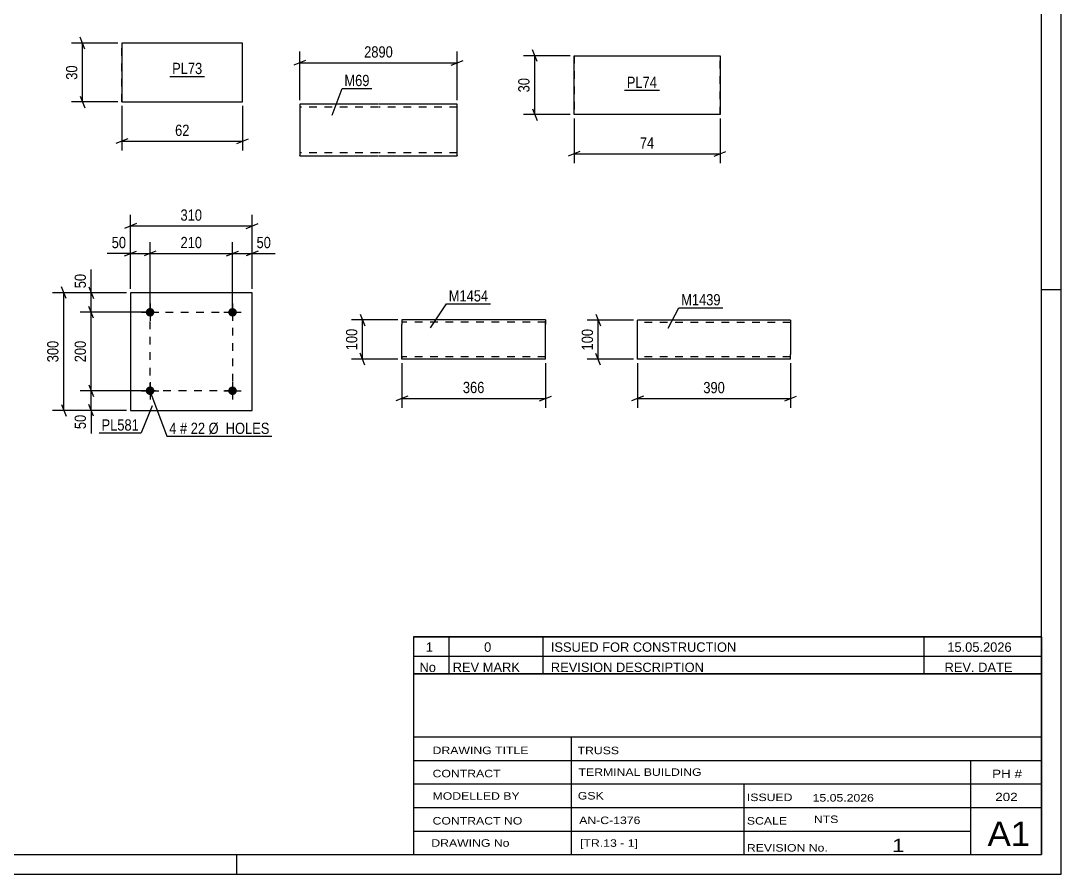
# Model space of a CAD drawing. Header units: millimetres. Extents: x 0 to 594, y 0 to 420.
# Drawn here: x 329 to 594, y 0 to 217.5 of the extents above; entities that cross this region are included whole.
import ezdxf

# ---------------------------------------------------------------- set-up
doc = ezdxf.new("R2010")
doc.units = ezdxf.units.MM
doc.linetypes.add('DXK_LINE_DOT2', pattern=[3.9198, 1.9599, -1.9599])
doc.styles.add('Arial Narrow', font='ARIALN.TTF', dxfattribs={"height": 0.2})

# ---------------------------------------------------------------- blocks, each defined once
blk = doc.blocks.new('Unknown-389627196-46371')
at = {"color": 7, "linetype": 'Continuous'}
for p, q in [((429, 51.05), (429, 5)), ((429, 51.05), (589, 51.05)), ((589, 51), (589, 5)), ((429, 35), (589, 35)), ((469.14, 35), (469.14, 5)), ((429, 29), (589, 29)), ((571, 5.05), (571, 29.05)), ((429, 23), (589, 23)), ((513.14, 23), (513.14, 5)), ((429, 17), (589, 17)), ((429, 11), (571, 11)), ((429, 5), (589, 5))]:
    blk.add_line(p, q, dxfattribs=at)
at = {"color": 7, "style": 'Arial Narrow'}
for s, height, width, p in [('DRAWING TITLE', 1.9089, 1.425378, (433.88, 30.61)), ('TRUSS', 1.909, 1.425378, (470.81, 30.59)), ('CONTRACT', 1.909, 1.425378, (433.88, 24.71)), ('TERMINAL BUILDING', 1.9089, 1.425378, (471.06, 25.07)), ('MODELLED BY', 1.9089, 1.425378, (433.88, 18.98)), ('GSK', 1.909, 1.425378, (470.88, 19.04)), ('ISSUED', 1.909, 1.425378, (513.94, 18.64)), ('15.05.2026', 1.909, 1.425378, (530.69, 18.52)), ('CONTRACT NO', 1.9089, 1.425378, (433.88, 12.66)), ('AN-C-1376', 1.909, 1.425378, (471.23, 12.78)), ('SCALE', 1.909, 1.425378, (513.94, 12.65)), ('A1', 6.204, 1.25, (575.24, 7.2)), ('DRAWING No', 1.909, 1.425378, (433.56, 7)), ('[TR.13 - 1]', 1.9089, 1.425378, (471.46, 6.99)), ('1', 3.34, 1.5, (550.91, 5.68)), ('REVISION No.', 1.9089, 1.425378, (513.94, 5.77))]:
    blk.add_text(s, height=height, dxfattribs=dict(at, width=width)).set_placement(p)
at = {"color": 7, "linetype": 'Continuous', "style": 'Arial Narrow'}
for s, height, width, p in [('PH #', 2.1, 1.42538, (576.4, 24.55)), ('202', 2.1, 1.42538, (577.19, 18.65)), ('NTS', 1.909, 1.425378, (531, 13.05))]:
    blk.add_text(s, height=height, dxfattribs=dict(at, width=width)).set_placement(p)
blk = doc.blocks.new('Unknown-389627196-1132')
at = {"color": 5, "linetype": 'Continuous'}
for p, q in [((594, 0), (594, 420)), ((589, 5), (589, 415)), ((594, 149), (589, 149)), ((5, 5), (589, 5)), ((384, 0), (384, 5)), ((0, 0), (594, 0))]:
    blk.add_line(p, q, dxfattribs=at)
blk = doc.blocks.new('Unknown-389627196-46372')
at = {"color": 7, "linetype": 'Continuous'}
for p, q in [((429, 60.55), (589, 60.55)), ((589, 60.55), (429, 60.55)), ((429, 60.55), (429, 55.55)), ((438, 60.55), (438, 55.55)), ((462, 60.55), (462, 55.55)), ((559, 60.55), (559, 55.55)), ((589, 60.55), (589, 55.55)), ((429, 55.55), (589, 55.55)), ((429, 55.55), (429, 51.05)), ((429, 55.55), (589, 55.55)), ((438, 55.55), (438, 51.05)), ((462, 55.55), (462, 51.05)), ((559, 55.55), (559, 51.05)), ((589, 55.55), (589, 51.05)), ((589, 51.05), (429, 51.05))]:
    blk.add_line(p, q, dxfattribs=at)
at = {"color": 7, "linetype": 'Continuous', "style": 'Arial Narrow'}
for s, height, width, p in [('1', 2.39, 1.196471, (432.16, 56.7)), ('0', 2.39, 1.196471, (447, 56.7)), ('ISSUED FOR CONSTRUCTION', 2.3861, 1.196471, (464, 56.7)), ('15.05.2026', 2.386, 1.196471, (565, 56.7)), ('No', 2.386, 1.2, (430.54, 51.55)), ('REV MARK', 2.386, 1.2, (439, 51.55)), ('REVISION DESCRIPTION', 2.3861, 1.2, (464, 51.55)), ('REV. DATE', 2.386, 1.2, (564.28, 51.55))]:
    blk.add_text(s, height=height, dxfattribs=dict(at, width=width)).set_placement(p)
blk = doc.blocks.new('Part-389627196-4854 - 4838')
at = {"color": 2, "linetype": 'Continuous'}
for p, q in [((400.05, 196.29), (400.05, 183.09)), ((420.05, 196.29), (400.05, 196.29)), ((440.15, 196.29), (420.15, 196.29)), ((440.15, 183.09), (440.15, 196.29)), ((400.05, 183.09), (420.05, 183.09)), ((420.15, 183.09), (440.15, 183.09))]:
    blk.add_line(p, q, dxfattribs=at)
at = {"color": 7, "linetype": 'DXK_LINE_DOT2'}
for p, q in [((420.05, 195.49), (400.05, 195.49)), ((440.15, 195.49), (420.15, 195.49)), ((420.05, 183.89), (400.05, 183.89)), ((400.05, 183.09), (400.05, 183.22)), ((440.15, 183.89), (420.15, 183.89)), ((440.15, 183.22), (440.15, 183.09))]:
    blk.add_line(p, q, dxfattribs=at)
blk = doc.blocks.new('Part-389627196-45302 - 45301')
at = {"color": 2, "linetype": 'Continuous'}
for p, q in [((387.92, 148.24), (356.92, 148.24)), ((356.92, 148.24), (356.92, 118.24)), ((387.92, 118.24), (387.92, 148.24)), ((356.92, 118.24), (387.92, 118.24))]:
    blk.add_line(p, q, dxfattribs=at)
blk = doc.blocks.new('Bolt-389627196-45303 - 45301')
at = {"linetype": 'Continuous'}
for points in [[(363.02, 123.24, -1), (360.82, 123.24, -1)], [(384.02, 123.24, -1), (381.82, 123.24, -1)]]:
    blk.add_hatch(color=1, dxfattribs=at).paths.add_polyline_path(points)
at = {"color": 1, "linetype": 'Continuous'}
for p, q in [((361.92, 125.44), (361.92, 121.04)), ((382.92, 125.44), (382.92, 121.04)), ((359.72, 123.24), (364.12, 123.24)), ((380.72, 123.24), (385.12, 123.24))]:
    blk.add_line(p, q, dxfattribs=at)
blk = doc.blocks.new('Bolt-389627196-45304 - 45301')
at = {"linetype": 'Continuous'}
for points in [[(363.02, 143.24, -1), (360.82, 143.24, -1)], [(384.02, 143.24, -1), (381.82, 143.24, -1)]]:
    blk.add_hatch(color=1, dxfattribs=at).paths.add_polyline_path(points)
at = {"color": 1, "linetype": 'Continuous'}
for p, q in [((359.72, 143.24), (364.12, 143.24)), ((361.92, 145.44), (361.92, 141.04)), ((380.72, 143.24), (385.12, 143.24)), ((382.92, 145.44), (382.92, 141.04))]:
    blk.add_line(p, q, dxfattribs=at)
blk = doc.blocks.new('Part-389627196-3892 - 3876')
at = {"color": 2, "linetype": 'Continuous'}
for p, q in [((354.73, 211.85), (354.73, 196.85)), ((385.5, 211.85), (354.73, 211.85)), ((385.5, 196.85), (385.5, 211.85)), ((354.73, 196.85), (385.5, 196.85))]:
    blk.add_line(p, q, dxfattribs=at)
at = {"color": 7, "linetype": 'DXK_LINE_DOT2'}
for p, q in [((354.73, 196.85), (354.73, 211.85)), ((385.5, 196.85), (385.5, 211.85))]:
    blk.add_line(p, q, dxfattribs=at)
blk = doc.blocks.new('Part-389627196-3853 - 3837')
at = {"color": 2, "linetype": 'Continuous'}
for p, q in [((469.91, 193.63), (469.91, 208.63)), ((469.91, 208.63), (469.91, 208.63)), ((469.91, 208.63), (507.11, 208.63)), ((507.11, 208.63), (507.11, 193.63)), ((469.91, 193.63), (469.91, 193.63)), ((507.11, 193.63), (469.91, 193.63))]:
    blk.add_line(p, q, dxfattribs=at)
at = {"color": 7, "linetype": 'DXK_LINE_DOT2'}
for p, q in [((469.91, 208.63), (469.91, 193.63)), ((469.91, 208.63), (469.91, 208.63)), ((507.11, 193.63), (507.11, 208.63)), ((469.91, 193.63), (469.91, 193.63))]:
    blk.add_line(p, q, dxfattribs=at)
blk = doc.blocks.new('Part-389627196-45296 - 45295')
at = {"color": 2, "linetype": 'Continuous'}
for p, q in [((426.04, 141.3), (426.04, 140.1)), ((462.64, 141.3), (426.04, 141.3)), ((462.64, 141.3), (462.64, 141.21)), ((462.64, 141.21), (462.64, 140.1)), ((426.04, 132.04), (426.04, 140.1)), ((462.64, 131.3), (462.64, 140.1)), ((426.04, 131.39), (426.04, 132.04)), ((426.04, 131.3), (426.04, 131.39)), ((462.64, 131.3), (426.04, 131.3))]:
    blk.add_line(p, q, dxfattribs=at)
at = {"color": 7, "linetype": 'DXK_LINE_DOT2'}
for p, q in [((462.64, 140.7), (426.04, 140.7)), ((462.64, 140.1), (462.64, 140.95)), ((426.04, 132.04), (426.04, 131.65)), ((426.04, 131.9), (426.04, 131.94)), ((462.64, 131.9), (426.04, 131.9)), ((426.04, 131.3), (426.04, 131.3)), ((462.64, 131.9), (462.64, 131.94))]:
    blk.add_line(p, q, dxfattribs=at)
blk = doc.blocks.new('Part-389627196-45316 - 45315')
at = {"color": 2, "linetype": 'Continuous'}
for p, q in [((525.08, 141.26), (486.08, 141.26)), ((486.08, 131.36), (486.08, 141.26)), ((525.08, 141.26), (525.08, 132.46)), ((486.08, 131.26), (486.08, 131.36)), ((525.08, 131.26), (486.08, 131.26)), ((525.08, 131.26), (525.08, 132.46))]:
    blk.add_line(p, q, dxfattribs=at)
at = {"color": 7, "linetype": 'DXK_LINE_DOT2'}
for p, q in [((525.08, 140.66), (486.08, 140.66)), ((525.08, 140.66), (525.08, 140.62)), ((525.08, 140.62), (525.08, 140.66)), ((525.08, 140.52), (525.08, 140.62)), ((525.08, 140.62), (525.08, 140.52)), ((486.08, 131.86), (486.08, 131.91)), ((525.08, 131.86), (486.08, 131.86)), ((525.08, 131.91), (525.08, 132.23)), ((525.08, 131.86), (525.08, 131.91))]:
    blk.add_line(p, q, dxfattribs=at)
blk = doc.blocks.new('Rectangle-389627196-46064 - 45301')
at = {"color": 1, "linetype": 'DXK_LINE_DOT2'}
blk.add_lwpolyline([(361.92, 143.24), (382.92, 143.24), (382.92, 123.24), (361.92, 123.24), (361.92, 143.24)], close=True, dxfattribs=at)
blk = doc.blocks.new('StraightDimension-389627196-4857 - 4838')
at = {"color": 7, "linetype": 'Continuous'}
for p, q in [((400.05, 197.29), (400.05, 209.68)), ((440.15, 197.29), (440.15, 209.68)), ((401.55, 207.43), (398.55, 206.23)), ((400.05, 206.83), (440.15, 206.83)), ((438.65, 206.23), (441.65, 207.43))]:
    blk.add_line(p, q, dxfattribs=at)
at = {"color": 0}
blk.add_wipeout([(424.36, 207.58), (424.36, 211.78), (415.85, 211.78), (415.85, 207.58)], dxfattribs=at)
at = {"color": 3, "style": 'Arial Narrow'}
blk.add_text('2890', height=2.863, dxfattribs=at).set_placement((416.45, 208.18))
blk = doc.blocks.new('StraightDimension-389627196-45748 - 45301')
at = {"color": 7, "linetype": 'Continuous'}
for p, q in [((360.92, 143.24), (344.07, 143.24)), ((347.52, 141.74), (346.32, 144.74)), ((346.92, 123.24), (346.92, 143.24)), ((346.32, 124.74), (347.52, 121.74)), ((360.92, 123.24), (344.07, 123.24))]:
    blk.add_line(p, q, dxfattribs=at)
at = {"color": 0}
blk.add_wipeout([(346.17, 136.59), (341.97, 136.59), (341.97, 129.9), (346.17, 129.9)], dxfattribs=at)
at = {"color": 3, "style": 'Arial Narrow'}
blk.add_text('200', height=2.863, rotation=90.0002, dxfattribs=at).set_placement((345.57, 130.5))
blk = doc.blocks.new('StraightDimension-389627196-45936 - 45301')
at = {"color": 7, "linetype": 'Continuous'}
for p, q in [((361.92, 144.24), (361.92, 161.09)), ((382.92, 144.24), (382.92, 161.09)), ((363.42, 158.84), (360.42, 157.64)), ((361.92, 158.24), (382.92, 158.24)), ((381.42, 157.64), (384.42, 158.84))]:
    blk.add_line(p, q, dxfattribs=at)
at = {"color": 0}
blk.add_wipeout([(375.76, 158.99), (375.76, 163.19), (369.07, 163.19), (369.07, 158.99)], dxfattribs=at)
at = {"color": 3, "style": 'Arial Narrow'}
blk.add_text('210', height=2.863, dxfattribs=at).set_placement((369.67, 159.59))
blk = doc.blocks.new('StraightDimension-389627196-45759 - 45301')
at = {"color": 7, "linetype": 'Continuous'}
for p, q in [((340.52, 146.74), (339.32, 149.74)), ((355.92, 148.24), (337.07, 148.24)), ((339.92, 118.24), (339.92, 148.24)), ((339.32, 119.74), (340.52, 116.74)), ((355.92, 118.24), (337.07, 118.24))]:
    blk.add_line(p, q, dxfattribs=at)
at = {"color": 0}
blk.add_wipeout([(339.17, 136.58), (334.97, 136.58), (334.97, 129.9), (339.17, 129.9)], dxfattribs=at)
at = {"color": 3, "style": 'Arial Narrow'}
blk.add_text('300', height=2.863, rotation=90.0002, dxfattribs=at).set_placement((338.57, 130.5))
blk = doc.blocks.new('StraightDimension-389627196-45747 - 45301')
at = {"color": 7, "linetype": 'Continuous'}
for p, q in [((346.32, 149.74), (347.52, 146.74)), ((355.92, 148.24), (344.07, 148.24)), ((346.92, 143.24), (346.92, 148.24)), ((360.92, 143.24), (344.07, 143.24)), ((347.52, 141.74), (346.32, 144.74))]:
    blk.add_line(p, q, dxfattribs=at)
at = {"color": 0}
blk.add_wipeout([(346.17, 153.62), (341.97, 153.62), (341.97, 148.77), (346.17, 148.77)], dxfattribs=at)
at = {"color": 7, "linetype": 'Continuous'}
blk.add_line((346.92, 148.24), (346.92, 154.15), dxfattribs=at)
blk.add_line((346.92, 148.24), (346.92, 154.15), dxfattribs=at)
at = {"color": 3, "style": 'Arial Narrow'}
blk.add_text('50', height=2.863, rotation=90.0002, dxfattribs=at).set_placement((345.57, 149.37))
blk = doc.blocks.new('StraightDimension-389627196-45749 - 45301')
at = {"color": 7, "linetype": 'Continuous'}
for p, q in [((346.32, 124.74), (347.52, 121.74)), ((360.92, 123.24), (344.07, 123.24)), ((346.92, 118.24), (346.92, 123.24)), ((347.52, 116.74), (346.32, 119.74)), ((355.92, 118.24), (344.07, 118.24))]:
    blk.add_line(p, q, dxfattribs=at)
at = {"color": 0}
blk.add_wipeout([(346.17, 117.72), (341.97, 117.72), (341.97, 112.86), (346.17, 112.86)], dxfattribs=at)
at = {"color": 7, "linetype": 'Continuous'}
blk.add_line((346.92, 118.24), (346.92, 112.34), dxfattribs=at)
blk.add_line((346.92, 118.24), (346.92, 112.34), dxfattribs=at)
at = {"color": 3, "style": 'Arial Narrow'}
blk.add_text('50', height=2.863, rotation=90.0002, dxfattribs=at).set_placement((345.57, 113.46))
blk = doc.blocks.new('StraightDimension-389627196-45779 - 45301')
at = {"color": 7, "linetype": 'Continuous'}
for p, q in [((356.92, 149.24), (356.92, 168.09)), ((387.92, 149.24), (387.92, 168.09)), ((358.42, 165.84), (355.42, 164.64)), ((356.92, 165.24), (387.92, 165.24)), ((386.42, 164.64), (389.42, 165.84))]:
    blk.add_line(p, q, dxfattribs=at)
at = {"color": 0}
blk.add_wipeout([(375.76, 165.99), (375.76, 170.19), (369.07, 170.19), (369.07, 165.99)], dxfattribs=at)
at = {"color": 3, "style": 'Arial Narrow'}
blk.add_text('310', height=2.863, dxfattribs=at).set_placement((369.67, 166.59))
blk = doc.blocks.new('StraightDimension-389627196-45935 - 45301')
at = {"color": 7, "linetype": 'Continuous'}
for p, q in [((382.92, 144.24), (382.92, 161.09)), ((387.92, 149.24), (387.92, 161.09)), ((381.42, 157.64), (384.42, 158.84)), ((382.92, 158.24), (387.92, 158.24)), ((389.42, 158.84), (386.42, 157.64))]:
    blk.add_line(p, q, dxfattribs=at)
at = {"color": 0}
blk.add_wipeout([(393.3, 158.99), (393.3, 163.19), (388.44, 163.19), (388.44, 158.99)], dxfattribs=at)
at = {"color": 7, "linetype": 'Continuous'}
blk.add_line((387.92, 158.24), (393.82, 158.24), dxfattribs=at)
blk.add_line((387.92, 158.24), (393.82, 158.24), dxfattribs=at)
at = {"color": 3, "style": 'Arial Narrow'}
blk.add_text('50', height=2.863, dxfattribs=at).set_placement((389.04, 159.59))
blk = doc.blocks.new('StraightDimension-389627196-45937 - 45301')
at = {"color": 7, "linetype": 'Continuous'}
for p, q in [((356.92, 149.24), (356.92, 161.09)), ((361.92, 144.24), (361.92, 161.09)), ((355.42, 157.64), (358.42, 158.84)), ((356.92, 158.24), (361.92, 158.24)), ((363.42, 158.84), (360.42, 157.64))]:
    blk.add_line(p, q, dxfattribs=at)
at = {"color": 0}
blk.add_wipeout([(356.39, 158.99), (356.39, 163.19), (351.54, 163.19), (351.54, 158.99)], dxfattribs=at)
at = {"color": 7, "linetype": 'Continuous'}
blk.add_line((356.92, 158.24), (351.01, 158.24), dxfattribs=at)
blk.add_line((356.92, 158.24), (351.01, 158.24), dxfattribs=at)
at = {"color": 3, "style": 'Arial Narrow'}
blk.add_text('50', height=2.863, dxfattribs=at).set_placement((352.14, 159.59))
blk = doc.blocks.new('StraightDimension-389627196-3894 - 3876')
at = {"color": 7, "linetype": 'Continuous'}
for p, q in [((345.33, 210.35), (344.13, 213.35)), ((353.73, 211.85), (341.88, 211.85)), ((344.73, 196.85), (344.73, 211.85)), ((353.73, 196.85), (341.88, 196.85)), ((344.13, 198.35), (345.33, 195.35))]:
    blk.add_line(p, q, dxfattribs=at)
at = {"color": 0}
blk.add_wipeout([(343.98, 206.78), (339.78, 206.78), (339.78, 201.92), (343.98, 201.92)], dxfattribs=at)
at = {"color": 3, "style": 'Arial Narrow'}
blk.add_text('30', height=2.863, rotation=90.0002, dxfattribs=at).set_placement((343.38, 202.52))
blk = doc.blocks.new('StraightDimension-389627196-3901 - 3876')
at = {"color": 7, "linetype": 'Continuous'}
for p, q in [((354.73, 195.85), (354.73, 184.45)), ((385.5, 195.85), (385.5, 184.45)), ((356.23, 187.45), (353.23, 186.25)), ((354.73, 186.85), (385.5, 186.85)), ((384, 186.25), (387, 187.45))]:
    blk.add_line(p, q, dxfattribs=at)
at = {"color": 0}
blk.add_wipeout([(372.54, 187.6), (372.54, 191.8), (367.69, 191.8), (367.69, 187.6)], dxfattribs=at)
at = {"color": 3, "style": 'Arial Narrow'}
blk.add_text('62', height=2.863, dxfattribs=at).set_placement((368.29, 188.2))
blk = doc.blocks.new('StraightDimension-389627196-3855 - 3837')
at = {"color": 7, "linetype": 'Continuous'}
for p, q in [((469.91, 192.63), (469.91, 181.23)), ((507.11, 192.63), (507.11, 181.23)), ((471.41, 184.23), (468.41, 183.03)), ((469.91, 183.63), (507.11, 183.63)), ((505.61, 183.03), (508.61, 184.23))]:
    blk.add_line(p, q, dxfattribs=at)
at = {"color": 0}
blk.add_wipeout([(490.94, 184.38), (490.94, 188.58), (486.08, 188.58), (486.08, 184.38)], dxfattribs=at)
at = {"color": 3, "style": 'Arial Narrow'}
blk.add_text('74', height=2.863, dxfattribs=at).set_placement((486.68, 184.98))
blk = doc.blocks.new('StraightDimension-389627196-3866 - 3837')
at = {"color": 7, "linetype": 'Continuous'}
for p, q in [((460.51, 207.13), (459.31, 210.13)), ((468.91, 208.63), (457.06, 208.63)), ((459.91, 193.63), (459.91, 208.63)), ((468.91, 193.63), (457.06, 193.63)), ((459.31, 195.13), (460.51, 192.13))]:
    blk.add_line(p, q, dxfattribs=at)
at = {"color": 0}
blk.add_wipeout([(459.16, 203.55), (454.96, 203.55), (454.96, 198.7), (459.16, 198.7)], dxfattribs=at)
at = {"color": 3, "style": 'Arial Narrow'}
blk.add_text('30', height=2.863, rotation=90.0002, dxfattribs=at).set_placement((458.56, 199.3))
blk = doc.blocks.new('StraightDimension-389627196-46086 - 45295')
at = {"color": 7, "linetype": 'Continuous'}
for p, q in [((425.04, 141.3), (413.19, 141.3)), ((415.44, 142.8), (416.64, 139.8)), ((416.04, 131.3), (416.04, 141.3)), ((416.64, 129.8), (415.44, 132.8)), ((425.04, 131.3), (413.19, 131.3))]:
    blk.add_line(p, q, dxfattribs=at)
at = {"color": 0}
blk.add_wipeout([(415.29, 139.64), (411.09, 139.64), (411.09, 132.96), (415.29, 132.96)], dxfattribs=at)
at = {"color": 3, "style": 'Arial Narrow'}
blk.add_text('100', height=2.863, rotation=90.0002, dxfattribs=at).set_placement((414.69, 133.56))
blk = doc.blocks.new('StraightDimension-389627196-45879 - 45295')
at = {"color": 7, "linetype": 'Continuous'}
for p, q in [((426.04, 130.3), (426.04, 118.9)), ((462.64, 130.3), (462.64, 118.9)), ((427.54, 121.9), (424.54, 120.7)), ((426.04, 121.3), (462.64, 121.3)), ((461.14, 120.7), (464.14, 121.9))]:
    blk.add_line(p, q, dxfattribs=at)
at = {"color": 0}
blk.add_wipeout([(447.68, 122.05), (447.68, 126.25), (441, 126.25), (441, 122.05)], dxfattribs=at)
at = {"color": 3, "style": 'Arial Narrow'}
blk.add_text('366', height=2.863, dxfattribs=at).set_placement((441.6, 122.65))
blk = doc.blocks.new('StraightDimension-389627196-45734 - 45315')
at = {"color": 7, "linetype": 'Continuous'}
for p, q in [((486.08, 130.26), (486.08, 118.86)), ((525.08, 130.26), (525.08, 118.86)), ((487.58, 121.86), (484.58, 120.66)), ((486.08, 121.26), (525.08, 121.26)), ((523.58, 120.66), (526.58, 121.86))]:
    blk.add_line(p, q, dxfattribs=at)
at = {"color": 0}
blk.add_wipeout([(508.92, 122.01), (508.92, 126.21), (502.24, 126.21), (502.24, 122.01)], dxfattribs=at)
at = {"color": 3, "style": 'Arial Narrow'}
blk.add_text('390', height=2.863, dxfattribs=at).set_placement((502.84, 122.61))
blk = doc.blocks.new('StraightDimension-389627196-46097 - 45315')
at = {"color": 7, "linetype": 'Continuous'}
for p, q in [((485.08, 141.26), (473.23, 141.26)), ((475.48, 142.76), (476.68, 139.76)), ((476.08, 131.26), (476.08, 141.26)), ((476.68, 129.76), (475.48, 132.76)), ((485.08, 131.26), (473.23, 131.26))]:
    blk.add_line(p, q, dxfattribs=at)
at = {"color": 0}
blk.add_wipeout([(475.33, 139.61), (471.13, 139.61), (471.13, 132.92), (475.33, 132.92)], dxfattribs=at)
at = {"color": 3, "style": 'Arial Narrow'}
blk.add_text('100', height=2.863, rotation=90.0002, dxfattribs=at).set_placement((474.73, 133.52))
blk = doc.blocks.new('Mark-389627196-4850 - 4838')
at = {"color": 0}
blk.add_wipeout([(417.81, 200.91), (417.81, 203.91), (411.42, 203.91), (411.42, 200.91)], dxfattribs=at)
blk.add_wipeout([(417.81, 200.91), (417.81, 203.91), (411.42, 203.91), (411.42, 200.91)], dxfattribs=at)
at = {"color": 30, "linetype": 'Continuous'}
for p, q in [((408.3, 193.47), (410.82, 200.31)), ((410.82, 200.31), (418.41, 200.31))]:
    blk.add_line(p, q, dxfattribs=at)
at = {"color": 3, "style": 'Arial Narrow'}
blk.add_text('M69', height=2.863, dxfattribs=at).set_placement((411.42, 200.91))
blk = doc.blocks.new('Mark-389627196-45434 - 45301')
at = {"color": 0}
blk.add_wipeout([(359.06, 113.09), (359.06, 116.09), (349.56, 116.09), (349.56, 113.09)], dxfattribs=at)
blk.add_wipeout([(359.06, 113.09), (359.06, 116.09), (349.56, 116.09), (349.56, 113.09)], dxfattribs=at)
at = {"color": 30, "linetype": 'Continuous'}
for p in [(362.46, 119.37), (348.96, 112.49)]:
    blk.add_line(p, (359.66, 112.49), dxfattribs=at)
at = {"color": 3, "style": 'Arial Narrow'}
blk.add_text('PL581', height=2.863, dxfattribs=at).set_placement((349.56, 113.09))
blk = doc.blocks.new('MarkSet-389627196-46053 - 45301')
at = {"color": 0}
blk.add_wipeout([(368.64, 112.23), (368.64, 115.23), (366.81, 115.23), (366.81, 112.23)], dxfattribs=at)
blk.add_wipeout([(368.64, 112.23), (368.64, 115.23), (366.81, 115.23), (366.81, 112.23)], dxfattribs=at)
at = {"color": 7, "linetype": 'Continuous'}
blk.add_line((361.81, 123.46), (366.21, 111.63), dxfattribs=at)
at = {"color": 0}
blk.add_wipeout([(371.37, 112.23), (371.37, 115.23), (369.54, 115.23), (369.54, 112.23)], dxfattribs=at)
blk.add_wipeout([(371.37, 112.23), (371.37, 115.23), (369.54, 115.23), (369.54, 112.23)], dxfattribs=at)
at = {"color": 3, "style": 'Arial Narrow'}
blk.add_text('4', height=2.86, dxfattribs=at).set_placement((366.81, 112.23))
at = {"color": 0}
blk.add_wipeout([(375.92, 112.23), (375.92, 115.23), (372.27, 115.23), (372.27, 112.23)], dxfattribs=at)
blk.add_wipeout([(375.92, 112.23), (375.92, 115.23), (372.27, 115.23), (372.27, 112.23)], dxfattribs=at)
at = {"color": 3, "style": 'Arial Narrow'}
blk.add_text('#', height=2.86, dxfattribs=at).set_placement((369.54, 112.23))
at = {"color": 0}
blk.add_wipeout([(392.35, 112.23), (392.35, 115.23), (376.82, 115.23), (376.82, 112.23)], dxfattribs=at)
blk.add_wipeout([(392.35, 112.23), (392.35, 115.23), (376.82, 115.23), (376.82, 112.23)], dxfattribs=at)
at = {"color": 7, "linetype": 'Continuous'}
blk.add_line((366.21, 111.63), (392.95, 111.63), dxfattribs=at)
at = {"color": 3, "style": 'Arial Narrow'}
for s, p in [('22', (372.27, 112.23)), ('Ø  HOLES', (376.82, 112.23))]:
    blk.add_text(s, height=2.863, dxfattribs=at).set_placement(p)
blk = doc.blocks.new('Mark-389627196-3888 - 3876')
at = {"color": 0}
blk.add_wipeout([(375.22, 203.97), (375.22, 206.97), (367.54, 206.97), (367.54, 203.97)], dxfattribs=at)
blk.add_wipeout([(375.22, 203.97), (375.22, 206.97), (367.54, 206.97), (367.54, 203.97)], dxfattribs=at)
at = {"color": 30, "linetype": 'Continuous'}
blk.add_line((366.94, 203.37), (375.82, 203.37), dxfattribs=at)
at = {"color": 3, "style": 'Arial Narrow'}
blk.add_text('PL73', height=2.863, dxfattribs=at).set_placement((367.54, 203.97))
blk = doc.blocks.new('Mark-389627196-3849 - 3837')
at = {"color": 0}
blk.add_wipeout([(491.04, 200.43), (491.04, 203.43), (483.36, 203.43), (483.36, 200.43)], dxfattribs=at)
blk.add_wipeout([(491.04, 200.43), (491.04, 203.43), (483.36, 203.43), (483.36, 200.43)], dxfattribs=at)
at = {"color": 30, "linetype": 'Continuous'}
blk.add_line((482.76, 199.83), (491.64, 199.83), dxfattribs=at)
at = {"color": 3, "style": 'Arial Narrow'}
blk.add_text('PL74', height=2.863, dxfattribs=at).set_placement((483.36, 200.43))
blk = doc.blocks.new('Mark-389627196-45433 - 45295')
at = {"color": 0}
blk.add_wipeout([(448.05, 146), (448.05, 149), (438, 149), (438, 146)], dxfattribs=at)
blk.add_wipeout([(448.05, 146), (448.05, 149), (438, 149), (438, 146)], dxfattribs=at)
at = {"color": 30, "linetype": 'Continuous'}
for p, q in [((433.39, 139.27), (437.4, 145.4)), ((437.4, 145.4), (448.65, 145.4))]:
    blk.add_line(p, q, dxfattribs=at)
at = {"color": 3, "style": 'Arial Narrow'}
blk.add_text('M1454', height=2.863, dxfattribs=at).set_placement((438, 146))
blk = doc.blocks.new('Mark-389627196-45437 - 45315')
at = {"color": 0}
blk.add_wipeout([(507.25, 145.01), (507.25, 148.01), (497.2, 148.01), (497.2, 145.01)], dxfattribs=at)
blk.add_wipeout([(507.25, 145.01), (507.25, 148.01), (497.2, 148.01), (497.2, 145.01)], dxfattribs=at)
at = {"color": 30, "linetype": 'Continuous'}
for p, q in [((493.91, 139.23), (496.6, 144.41)), ((496.6, 144.41), (507.85, 144.41))]:
    blk.add_line(p, q, dxfattribs=at)
at = {"color": 3, "style": 'Arial Narrow'}
blk.add_text('M1439', height=2.863, dxfattribs=at).set_placement((497.2, 145.01))

msp = doc.modelspace()

# ---------------------------------------------------------------- block references
for name in ['Unknown-389627196-1132', 'Part-389627196-3892 - 3876', 'Part-389627196-3853 - 3837', 'Part-389627196-4854 - 4838', 'Part-389627196-45302 - 45301', 'Bolt-389627196-45304 - 45301', 'Rectangle-389627196-46064 - 45301', 'Part-389627196-45296 - 45295', 'Part-389627196-45316 - 45315', 'Bolt-389627196-45303 - 45301', 'Unknown-389627196-46372', 'Unknown-389627196-46371']:
    msp.add_blockref(name, (0, 0))

# ---------------------------------------------------------------- next in the draw order: block references
for name in ['StraightDimension-389627196-3894 - 3876', 'StraightDimension-389627196-4857 - 4838', 'Mark-389627196-3888 - 3876', 'Mark-389627196-3849 - 3837', 'StraightDimension-389627196-3855 - 3837', 'Mark-389627196-45433 - 45295', 'Mark-389627196-45437 - 45315', 'StraightDimension-389627196-45748 - 45301', 'StraightDimension-389627196-46086 - 45295', 'StraightDimension-389627196-45734 - 45315']:
    msp.add_blockref(name, (0, 0))

# ---------------------------------------------------------------- next in the draw order: block references
for name in ['StraightDimension-389627196-3866 - 3837', 'Mark-389627196-4850 - 4838', 'StraightDimension-389627196-3901 - 3876', 'StraightDimension-389627196-45936 - 45301', 'StraightDimension-389627196-45759 - 45301', 'StraightDimension-389627196-46097 - 45315', 'StraightDimension-389627196-45879 - 45295']:
    msp.add_blockref(name, (0, 0))

# ---------------------------------------------------------------- next in the draw order: block references
for name in ['StraightDimension-389627196-45747 - 45301', 'StraightDimension-389627196-45749 - 45301']:
    msp.add_blockref(name, (0, 0))

# ---------------------------------------------------------------- next in the draw order: block references
for name in ['StraightDimension-389627196-45779 - 45301', 'Mark-389627196-45434 - 45301']:
    msp.add_blockref(name, (0, 0))

# ---------------------------------------------------------------- next in the draw order: block references
for name in ['StraightDimension-389627196-45937 - 45301', 'StraightDimension-389627196-45935 - 45301', 'MarkSet-389627196-46053 - 45301']:
    msp.add_blockref(name, (0, 0))

doc.saveas('drawing.dxf')
